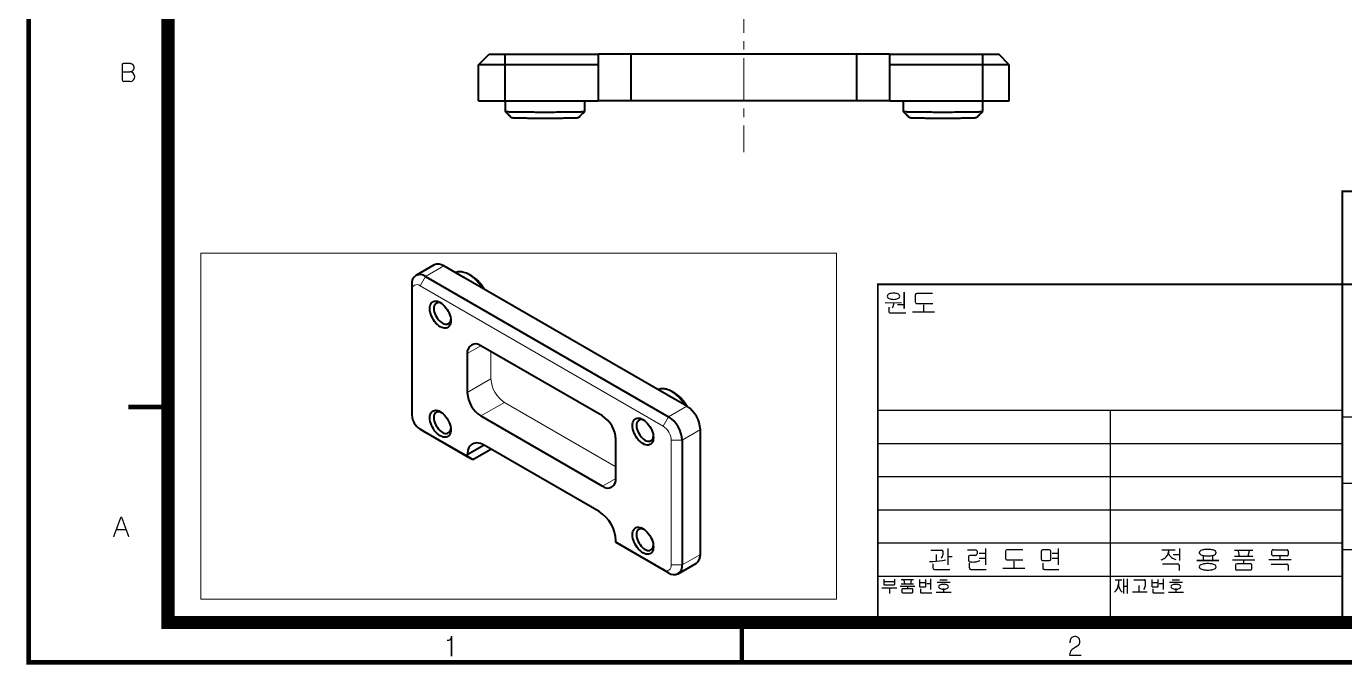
# Model space of a CAD drawing. Header units: millimetres. Extents: x 20 to 420, y 20 to 297.
# Drawn here: x 19.6 to 218.4, y 19.6 to 115.9 of the extents above; entities that cross this region are included whole.
import ezdxf

# ---------------------------------------------------------------- set-up
doc = ezdxf.new("R2010")
doc.units = ezdxf.units.MM
doc.linetypes.add('CENTERX2', pattern=[20.32, 12.7, -2.54, 2.54, -2.54])
doc.layers.get('0').update_dxf_attribs({"color": 6})
doc.layers.add('0 @ 1', color=6, linetype='Continuous')
for name, color, linetype, lineweight in [('CENTER', 1, 'CENTERX2', 9), ('DIM', 2, 'Continuous', 9), ('HIDDEN', 252, 'Continuous', 13), ('OUTLINE', 3, 'Continuous', 40)]:
    doc.layers.add(name, color=color, linetype=linetype, lineweight=lineweight)

# ---------------------------------------------------------------- blocks, each defined once
blk = doc.blocks.new('A-3_규격도면_동인광학')
for p, q in [((14.1, 89.02), (15.24, 89.02)), ((15.31, 87.56), (14.35, 87.56)), ((15.24, 89.02), (15.26, 89.02)), ((131.98, 53.34), (131.98, 55.81)), ((131.98, 55.81), (131.98, 53.34)), ((129.11, 54.2), (131.59, 54.27)), ((130.36, 54.23), (130.37, 53.91)), ((131.98, 53.87), (130.96, 53.87)), ((133.64, 55.39), (133.64, 54.33)), ((136.23, 55.6), (133.86, 55.6)), ((133.89, 54.1), (136.27, 54.1)), ((134.88, 53.9), (134.88, 52.86)), ((129.66, 53.56), (129.66, 52.9)), ((129.87, 52.68), (132.24, 52.68)), ((133.22, 52.86), (136.55, 52.86)), ((128, 38), (198, 38)), ((163, 38), (163, 7)), ((198, 37), (253, 37)), ((128, 33), (198, 33)), ((128, 28), (198, 28)), ((198, 27), (253, 27)), ((128, 23), (198, 23)), ((13.21, 20.04), (14.68, 20.04)), ((128, 18), (198, 18)), ((135.98, 16.93), (137.61, 16.93)), ((136.81, 16.25), (136.81, 15.24)), ((138.54, 17.16), (138.54, 14.69)), ((141.51, 16.95), (142.68, 16.95)), ((141.65, 15.95), (141.65, 15.38)), ((142.72, 16.12), (141.88, 16.12)), ((142.95, 16.76), (142.95, 16.34)), ((143.29, 16.45), (144.21, 16.45)), ((144.21, 17.16), (144.21, 14.72)), ((147.25, 16.73), (147.25, 15.67)), ((149.84, 16.94), (147.47, 16.94)), ((152.64, 16.75), (152.64, 15.56)), ((153.9, 16.94), (152.85, 16.94)), ((154.09, 15.56), (154.09, 16.72)), ((154.26, 16.45), (155.19, 16.45)), ((155.19, 17.16), (155.19, 14.72)), ((170.79, 16.97), (172.81, 16.97)), ((171.8, 16.97), (171.8, 16.65)), ((172.54, 16.26), (173.45, 16.26)), ((173.45, 17.17), (173.45, 15.35)), ((177.03, 16.01), (177.03, 15.35)), ((178.44, 16.02), (178.44, 15.35)), ((181.75, 16.92), (184.53, 16.92)), ((181.75, 15.98), (184.53, 15.98)), ((182.3, 16.77), (182.47, 15.98)), ((183.97, 16.75), (183.79, 15.98)), ((187.39, 16.22), (187.39, 16.83)), ((189.68, 16.07), (187.58, 16.07)), ((187.63, 16.98), (189.68, 16.98)), ((188.63, 15.48), (188.63, 16.07)), ((189.86, 16.77), (189.86, 16.22)), ((198, 17), (253, 17)), ((135.78, 15.21), (136.3, 15.22)), ((136.3, 14.87), (136.3, 14.23)), ((136.56, 14.01), (138.83, 14.01)), ((139.19, 15.89), (138.54, 15.89)), ((141.79, 14.95), (141.79, 14.23)), ((141.83, 15.14), (142.16, 15.13)), ((142.04, 14.01), (144.32, 14.01)), ((143.29, 15.71), (144.21, 15.71)), ((146.83, 14.2), (150.16, 14.2)), ((147.5, 15.44), (149.88, 15.44)), ((148.49, 15.23), (148.49, 14.2)), ((152.84, 15.37), (153.88, 15.37)), ((152.86, 14.95), (152.86, 14.23)), ((153.11, 14.01), (155.29, 14.01)), ((154.27, 15.71), (155.19, 15.71)), ((170.89, 14.83), (173.22, 14.83)), ((173.42, 14.6), (173.42, 13.84)), ((179.41, 15.35), (176.07, 15.35)), ((176.07, 15.35), (179.41, 15.35)), ((181.47, 15.45), (184.82, 15.45)), ((181.9, 14.7), (181.9, 14.1)), ((184.19, 14.86), (182.09, 14.86)), ((182.14, 13.95), (184.19, 13.95)), ((183.13, 15.45), (183.13, 14.86)), ((184.37, 14.15), (184.37, 14.7)), ((186.96, 15.48), (190.31, 15.48)), ((187.31, 14.81), (189.64, 14.81)), ((189.85, 14.59), (189.85, 13.83)), ((128, 13), (198, 13)), ((128.91, 12.54), (128.91, 11.79)), ((128.91, 12.2), (130.56, 12.2)), ((130.56, 11.82), (130.56, 12.54)), ((131.53, 12.47), (133.39, 12.47)), ((131.9, 12.37), (132.02, 11.84)), ((133.02, 12.36), (132.9, 11.84)), ((134.27, 12.51), (134.27, 11.49)), ((134.27, 12.05), (135.24, 12.05)), ((135.24, 11.52), (135.24, 12.51)), ((135.96, 12.58), (135.96, 10.96)), ((136.95, 12.09), (138.89, 12.09)), ((137.37, 12.45), (138.47, 12.45)), ((163.75, 12.44), (164.78, 12.44)), ((164.26, 12.44), (164.26, 11.82)), ((165.05, 12.59), (165.05, 10.36)), ((165.59, 12.59), (165.59, 10.36)), ((166.58, 12.46), (168.15, 12.46)), ((168.32, 12.3), (168.32, 11.6)), ((169.29, 12.51), (169.29, 11.49)), ((169.29, 12.05), (170.27, 12.05)), ((170.27, 11.52), (170.27, 12.51)), ((170.99, 12.58), (170.99, 10.96)), ((171.97, 12.09), (173.91, 12.09)), ((172.39, 12.45), (173.49, 12.45)), ((128.62, 11.22), (130.85, 11.22)), ((129.05, 11.66), (130.43, 11.66)), ((129.74, 11.22), (129.74, 10.37)), ((131.35, 11.49), (133.58, 11.49)), ((131.53, 11.84), (133.39, 11.84)), ((131.64, 10.99), (131.64, 10.59)), ((133.17, 11.09), (131.76, 11.09)), ((131.8, 10.49), (133.17, 10.49)), ((132.46, 11.49), (132.46, 11.09)), ((133.29, 10.62), (133.29, 10.99)), ((134.4, 11.37), (135.13, 11.37)), ((134.41, 11.1), (134.41, 10.59)), ((134.54, 10.49), (136.13, 10.49)), ((135.37, 11.87), (135.96, 11.87)), ((136.81, 10.6), (139.03, 10.6)), ((137.82, 11.76), (137.91, 11.76)), ((137.91, 11.04), (137.82, 11.04)), ((137.91, 11.76), (138, 11.76)), ((138, 11.04), (137.91, 11.04)), ((137.91, 11.04), (137.91, 10.6)), ((165.05, 11.47), (165.59, 11.47)), ((166.39, 10.63), (168.62, 10.63)), ((167.34, 11.59), (167.34, 10.63)), ((169.42, 11.37), (170.15, 11.37)), ((169.43, 11.1), (169.43, 10.59)), ((169.56, 10.49), (171.15, 10.49)), ((170.39, 11.87), (170.99, 11.87)), ((171.83, 10.6), (174.06, 10.6)), ((172.84, 11.76), (172.93, 11.76)), ((172.93, 11.04), (172.84, 11.04)), ((172.93, 11.76), (173.03, 11.76)), ((173.03, 11.04), (172.93, 11.04)), ((172.93, 11.04), (172.93, 10.6)), ((63.07, 3.35), (63.32, 3.35)), ((63.73, 0.91), (63.73, 3.96)), ((63.73, 3.96), (63.73, 0.91)), ((156.98, 2.93), (156.98, 3.2)), ((157.84, 2.3), (157.74, 2.24)), ((158.18, 2.54), (157.84, 2.3)), ((158.26, 2.6), (158.18, 2.54)), ((156.9, 1.07), (158.65, 1.07))]:
    blk.add_line(p, q)
for points, const_width in [([(0, 0), (0, 277), (400, 277), (400, 0)], 0.7), ([(21, 6), (21, 271), (394, 271), (394, 6)], 2)]:
    blk.add_lwpolyline(points, close=True, dxfattribs=dict(const_width=const_width))
at = {"const_width": 0.2}
for points in [[(14.1, 87.81), (14.1, 90.08, -0.443983), (14.33, 90.29), (15.24, 90.29, -1), (15.24, 89.02), (14.1, 89.02)], [(12.79, 18.9), (13.87, 21.81, -0.756384), (14.04, 21.8), (15.09, 18.92)]]:
    blk.add_lwpolyline(points, format="xyb", dxfattribs=at)
for points, const_width in [([(198, 7), (198, 71), (393, 71)], 0.3), ([(128, 7), (128, 57), (393, 57)], 0.3), ([(15, 38.5), (21.67, 38.5)], 0.7), ([(107.5, 0), (107.5, 6.67)], 0.7)]:
    blk.add_lwpolyline(points, dxfattribs=dict(const_width=const_width))
for centre, radius, start, end in [((14.35, 87.81), 0.249, 181.3239, 270), ((15.26, 88.29), 0.727, 273.6048, 90), ((130.37, 53.68), 1.97, 90, 109.7033), ((130.37, 53.68), 1.97, 70.2967, 90), ((129.85, 55.13), 0.429, 109.7033, 172.0326), ((129.85, 55.24), 0.429, 187.9674, 250.2967), ((130.37, 56.69), 1.97, 250.2967, 270), ((129.76, 53.89), 0.602, 313.5964, 1.5108), ((130.37, 56.69), 1.97, 270, 289.7033), ((130.89, 55.13), 0.429, 7.9674, 70.2967), ((130.89, 55.24), 0.429, 289.7033, 352.0326), ((133.86, 55.39), 0.217, 90, 179.9617), ((133.87, 54.33), 0.23, 180, 273.1332), ((129.87, 52.9), 0.216, 180, 270.036), ((136.77, 16.42), 1.07, 316.4472, 354.1416), ((137.61, 16.7), 0.224, 5.8584, 90), ((135.83, 16.52), 2.01, 354.1416, 5.8584), ((141.88, 15.88), 0.243, 90, 162.7327), ((142.68, 16.66), 0.29, 19.9366, 90), ((142.73, 16.34), 0.223, 268.9289, 0), ((147.47, 16.73), 0.217, 90, 179.9617), ((152.85, 16.73), 0.211, 90, 174.1511), ((153.87, 16.72), 0.223, 0, 81.4867), ((170.48, 16.85), 1.37, 306.2125, 332.5484), ((170.87, 16.65), 0.93, 332.5484, 0), ((172.71, 16.65), 0.912, 180, 209.5054), ((172.86, 16.73), 1.08, 209.5054, 237.9626), ((176.82, 16.5), 0.362, 130.787, 175.4096), ((176.82, 16.56), 0.362, 184.5904, 229.213), ((176.99, 16.31), 0.62, 105.5854, 130.787), ((176.99, 16.76), 0.62, 229.213, 254.4146), ((177.63, 14.03), 2.98, 94.5784, 105.5854), ((177.63, 19.03), 2.98, 254.4146, 265.4216), ((177.73, 12.69), 4.33, 90, 94.5784), ((177.73, 20.38), 4.33, 265.4216, 270), ((177.73, 12.69), 4.33, 85.4216, 90), ((177.73, 20.38), 4.33, 270, 274.5784), ((177.84, 14.03), 2.98, 74.4146, 85.4216), ((177.84, 19.03), 2.98, 274.5784, 285.5854), ((178.48, 16.31), 0.62, 49.213, 74.4146), ((178.48, 16.76), 0.62, 285.5854, 310.787), ((178.64, 16.5), 0.362, 4.5904, 49.213), ((178.64, 16.56), 0.362, 310.787, 355.4096), ((187.56, 16.83), 0.163, 63.6984, 180), ((187.58, 16.26), 0.187, 190.8165, 270), ((189.68, 16.8), 0.179, 352.4097, 90), ((189.71, 16.22), 0.154, 261.1653, 0), ((136.15, 25.5), 10.28, 270.7952, 281.7846), ((136.52, 14.23), 0.218, 180, 278.834), ((141.89, 15.38), 0.247, 180, 255.9206), ((142.01, 14.23), 0.218, 180, 278.834), ((142.27, 17.94), 2.82, 267.8535, 294.1102), ((147.48, 15.67), 0.23, 180, 273.1332), ((152.83, 15.56), 0.198, 180, 272.2398), ((153.08, 14.23), 0.218, 180, 278.834), ((153.88, 15.58), 0.214, 270, 355.6406), ((170.17, 17.28), 1.89, 285.8538, 306.2125), ((174.78, 19.8), 4.7, 237.9626, 246.4471), ((173.22, 14.62), 0.204, 354.4055, 90), ((176.82, 14.36), 0.362, 130.787, 175.4096), ((176.82, 14.42), 0.362, 184.5904, 229.213), ((176.99, 14.17), 0.62, 105.5854, 130.787), ((176.99, 14.62), 0.62, 229.213, 254.4146), ((177.63, 11.89), 2.98, 94.5784, 105.5854), ((177.63, 16.89), 2.98, 254.4146, 265.4216), ((177.73, 10.55), 4.33, 90, 94.5784), ((177.73, 18.24), 4.33, 265.4216, 270), ((177.73, 10.55), 4.33, 85.4216, 90), ((177.73, 18.24), 4.33, 270, 274.5784), ((177.84, 11.89), 2.98, 74.4146, 85.4216), ((177.84, 16.89), 2.98, 274.5784, 285.5854), ((178.48, 14.17), 0.62, 49.213, 74.4146), ((178.48, 14.62), 0.62, 285.5854, 310.787), ((178.64, 14.36), 0.362, 4.5904, 49.213), ((178.64, 14.42), 0.362, 310.787, 355.4096), ((182.09, 14.67), 0.187, 90, 169.1835), ((182.07, 14.1), 0.163, 180, 296.3016), ((184.22, 14.7), 0.154, 0, 98.8347), ((184.19, 14.13), 0.179, 270, 7.5903), ((189.64, 14.61), 0.204, 354.4055, 90), ((168.15, 12.28), 0.178, 4.5, 90), ((129.04, 11.79), 0.131, 180, 274.282), ((130.43, 11.79), 0.133, 270, 11.7778), ((131.76, 10.97), 0.125, 90, 169.1835), ((131.75, 10.59), 0.108, 180, 296.3016), ((133.18, 10.99), 0.103, 0, 98.8347), ((133.17, 10.61), 0.119, 270, 7.5903), ((134.39, 11.49), 0.12, 180, 277.6654), ((134.52, 10.59), 0.105, 180, 284.5405), ((135.13, 11.5), 0.121, 270, 11.0214), ((137.46, 11.37), 0.306, 117.2376, 174.097), ((137.46, 11.43), 0.306, 185.903, 242.7624), ((137.82, 10.66), 1.1, 90, 117.2376), ((137.82, 12.14), 1.1, 242.7624, 270), ((138, 10.66), 1.1, 62.7624, 90), ((138, 12.14), 1.1, 270, 297.2376), ((138.37, 11.37), 0.306, 5.903, 62.7624), ((138.37, 11.43), 0.306, 297.2376, 354.097), ((162.62, 11.82), 1.64, 310.6997, 0), ((165.87, 11.82), 1.61, 180, 230.1829), ((167.35, 11.6), 0.979, 320.2059, 0), ((169.41, 11.49), 0.12, 180, 277.6654), ((169.54, 10.59), 0.105, 180, 284.5405), ((170.15, 11.5), 0.121, 270, 11.0214), ((172.48, 11.37), 0.306, 117.2376, 174.097), ((172.48, 11.43), 0.306, 185.903, 242.7624), ((172.84, 10.66), 1.1, 90, 117.2376), ((172.84, 12.14), 1.1, 242.7624, 270), ((173.03, 10.66), 1.1, 62.7624, 90), ((173.03, 12.14), 1.1, 270, 297.2376), ((173.39, 11.37), 0.306, 5.903, 62.7624), ((173.39, 11.43), 0.306, 297.2376, 354.097), ((63.32, 3.77), 0.418, 270, 351.8564), ((157.65, 3.2), 0.675, 135.3614, 180), ((157.57, 3.28), 0.56, 116.1126, 135.3614), ((159.75, -0.98), 3.8, 121.9901, 132.8749), ((157.74, 2.93), 0.951, 75.511, 116.1126), ((157.84, 3.3), 0.566, 52.7857, 75.511), ((157.74, 3.16), 0.74, 352.4081, 52.7857), ((157.61, 3.18), 0.862, 318.1085, 352.4081), ((158.42, 1.02), 1.52, 161.3803, 178.4124), ((157.65, 1.28), 0.705, 132.8749, 161.3803)]:
    blk.add_arc(centre, radius, start, end)

msp = doc.modelspace()

# ---------------------------------------------------------------- linework, layer by layer
at = {"layer": 'CENTER', "ltscale": 0.5}
msp.add_line((127.82, 212.694), (127.82, 96.932), dxfattribs=at)
at = {"layer": 'DIM', "ltscale": 0.5}
msp.add_lwpolyline([(45.969, 81.707), (141.78, 81.707), (141.78, 29.52), (45.969, 29.52)], close=True, dxfattribs=at)
at = {"layer": 'HIDDEN'}
for p, q in [((82.557, 79.77), (79.807, 78.183)), ((79.807, 78.183), (78.993, 76.772)), ((115.649, 55.611), (78.993, 76.772)), ((88.157, 67.719), (86.12, 66.543)), ((89.684, 66.838), (89.684, 62.722)), ((89.684, 62.722), (86.12, 60.664)), ((91.721, 59.194), (88.157, 57.137)), ((91.721, 59.194), (108.521, 49.495)), ((119.213, 58.609), (116.464, 57.022)), ((116.464, 57.022), (115.649, 55.611)), ((121.249, 55.082), (118.5, 53.495)), ((118.5, 53.495), (116.871, 53.495)), ((116.871, 34.682), (116.871, 53.495)), ((108.521, 47.732), (106.485, 46.556)), ((121.249, 36.269), (118.5, 34.682)), ((118.5, 34.682), (116.871, 34.682))]:
    msp.add_line(p, q, dxfattribs=at)
for centre, radius, start, end in [((78.519, 76.181), 0.757, 51.32581, 188.68494), ((94.106, 62.923), 4.426, 182.60548, 237.39452), ((114.229, 53.38), 2.644, 2.4763, 57.5237), ((116.122, 34.567), 0.757, 231.32581, 8.68494)]:
    msp.add_arc(centre, radius, start, end, dxfattribs=at)
at = {"layer": 'OUTLINE'}
for p, q in [((87.82, 110.06), (89.42, 111.66)), ((89.42, 111.66), (91.82, 111.66)), ((91.82, 110.06), (91.82, 111.66)), ((91.82, 111.66), (105.82, 111.66)), ((105.82, 111.66), (105.82, 110.06)), ((110.82, 111.66), (105.82, 111.66)), ((110.82, 104.66), (110.82, 111.66)), ((144.82, 111.66), (110.82, 111.66)), ((144.82, 104.66), (144.82, 111.66)), ((149.82, 111.66), (144.82, 111.66)), ((149.82, 111.66), (163.82, 111.66)), ((149.82, 110.06), (149.82, 111.66)), ((163.82, 110.06), (163.82, 111.66)), ((163.82, 111.66), (166.22, 111.66)), ((167.82, 110.06), (166.22, 111.66)), ((87.82, 104.66), (87.82, 110.06)), ((91.82, 110.06), (87.82, 110.06)), ((91.82, 104.66), (91.82, 110.06)), ((105.82, 110.06), (91.82, 110.06)), ((105.82, 110.06), (105.82, 104.66)), ((149.82, 104.66), (149.82, 110.06)), ((163.82, 110.06), (149.82, 110.06)), ((163.82, 104.66), (163.82, 110.06)), ((167.82, 110.06), (163.82, 110.06)), ((167.82, 104.66), (167.82, 110.06)), ((87.82, 104.66), (91.82, 104.66)), ((91.82, 104.66), (91.82, 103.051)), ((91.82, 104.66), (105.82, 104.66)), ((103.82, 103.051), (103.82, 104.66)), ((110.82, 104.66), (105.82, 104.66)), ((144.82, 104.66), (110.82, 104.66)), ((149.82, 104.66), (144.82, 104.66)), ((149.82, 104.66), (163.82, 104.66)), ((151.82, 104.66), (151.82, 103.051)), ((163.82, 103.051), (163.82, 104.66)), ((163.82, 104.66), (167.82, 104.66)), ((81.117, 79.913), (78.367, 78.326)), ((85.611, 78.007), (82.557, 79.77)), ((79.807, 78.183), (116.464, 57.022)), ((116.158, 60.372), (85.611, 78.007)), ((86.88, 78.169), (86.388, 78.453)), ((77.771, 77.007), (77.771, 76.067)), ((77.771, 76.067), (77.771, 57.254)), ((106.485, 57.139), (88.157, 67.719)), ((86.12, 66.543), (86.12, 60.664)), ((119.213, 58.609), (116.158, 60.372)), ((117.427, 60.534), (116.935, 60.818)), ((88.157, 57.137), (106.485, 46.556)), ((78.993, 55.137), (86.12, 51.023)), ((79.807, 54.667), (78.993, 55.137)), ((86.935, 50.552), (79.807, 54.667)), ((121.249, 36.269), (121.249, 55.082)), ((88.666, 52.727), (86.12, 51.258)), ((86.935, 50.552), (89.684, 52.139)), ((105.976, 42.735), (88.666, 52.728)), ((89.684, 52.14), (89.684, 52.139)), ((108.521, 47.732), (108.521, 53.611)), ((118.5, 53.495), (118.5, 34.682)), ((86.12, 51.258), (86.12, 51.023)), ((86.12, 51.023), (86.935, 50.552)), ((108.521, 38.091), (108.521, 38.326)), ((108.521, 38.091), (115.649, 33.976)), ((109.336, 37.62), (108.521, 38.091)), ((116.464, 33.506), (109.336, 37.62)), ((116.464, 33.506), (115.649, 33.976)), ((117.904, 33.363), (120.653, 34.95))]:
    msp.add_line(p, q, dxfattribs=at)
at = {"layer": 'OUTLINE', "flags": 128}
for points in [[(83.626, 71.511), (83.61, 71.261), (83.562, 71.034), (83.483, 70.836), (83.375, 70.67), (83.24, 70.54), (83.081, 70.448), (82.901, 70.396), (82.703, 70.386), (82.492, 70.417), (82.272, 70.488), (82.047, 70.6), (81.823, 70.748), (81.603, 70.93), (81.392, 71.143), (81.194, 71.381), (81.014, 71.641), (80.855, 71.917), (80.72, 72.203), (80.612, 72.494), (80.533, 72.783), (80.485, 73.065), (80.469, 73.333), (80.485, 73.583), (80.533, 73.81), (80.612, 74.008), (80.72, 74.174), (80.855, 74.304), (81.014, 74.396), (81.194, 74.448), (81.392, 74.458), (81.603, 74.427), (81.823, 74.356), (82.047, 74.245), (82.272, 74.096), (82.492, 73.914), (82.703, 73.701), (82.901, 73.463), (83.081, 73.203), (83.24, 72.927), (83.375, 72.641), (83.483, 72.35), (83.562, 72.061), (83.61, 71.78), (83.626, 71.511)], [(82.209, 74.142), (82.154, 74.165), (81.96, 74.223), (81.775, 74.242), (81.605, 74.219), (81.453, 74.157), (81.323, 74.057), (81.219, 73.92), (81.142, 73.751), (81.096, 73.554), (81.08, 73.333), (81.096, 73.094), (81.142, 72.843), (81.219, 72.586), (81.323, 72.329), (81.453, 72.079), (81.605, 71.841), (81.775, 71.622), (81.96, 71.428), (82.154, 71.262), (82.353, 71.129), (82.552, 71.032), (82.746, 70.974), (82.931, 70.955), (83.101, 70.977), (83.253, 71.04), (83.383, 71.14), (83.487, 71.276), (83.563, 71.445), (83.61, 71.643), (83.617, 71.702)], [(83.626, 55.049), (83.61, 54.799), (83.562, 54.573), (83.483, 54.375), (83.375, 54.209), (83.24, 54.079), (83.081, 53.987), (82.901, 53.935), (82.703, 53.924), (82.492, 53.955), (82.272, 54.027), (82.047, 54.138), (81.823, 54.286), (81.603, 54.469), (81.392, 54.681), (81.194, 54.92), (81.014, 55.18), (80.855, 55.456), (80.72, 55.742), (80.612, 56.032), (80.533, 56.321), (80.485, 56.603), (80.469, 56.872), (80.485, 57.122), (80.533, 57.348), (80.612, 57.546), (80.72, 57.712), (80.855, 57.843), (81.014, 57.935), (81.194, 57.986), (81.392, 57.997), (81.603, 57.966), (81.823, 57.894), (82.047, 57.783), (82.272, 57.635), (82.492, 57.453), (82.703, 57.24), (82.901, 57.001), (83.081, 56.741), (83.24, 56.466), (83.375, 56.179), (83.483, 55.889), (83.562, 55.6), (83.61, 55.318), (83.626, 55.049)], [(82.209, 57.681), (82.154, 57.704), (81.96, 57.762), (81.775, 57.78), (81.605, 57.758), (81.453, 57.696), (81.323, 57.595), (81.219, 57.459), (81.142, 57.29), (81.096, 57.093), (81.08, 56.872), (81.096, 56.633), (81.142, 56.382), (81.219, 56.124), (81.323, 55.867), (81.453, 55.617), (81.605, 55.38), (81.775, 55.161), (81.96, 54.966), (82.154, 54.8), (82.353, 54.667), (82.552, 54.57), (82.746, 54.512), (82.931, 54.494), (83.101, 54.516), (83.253, 54.578), (83.383, 54.679), (83.487, 54.815), (83.563, 54.984), (83.61, 55.181), (83.617, 55.24)], [(114.173, 53.877), (114.157, 53.626), (114.109, 53.4), (114.03, 53.202), (113.922, 53.036), (113.787, 52.906), (113.628, 52.814), (113.448, 52.762), (113.25, 52.751), (113.039, 52.782), (112.819, 52.854), (112.594, 52.965), (112.37, 53.113), (112.15, 53.296), (111.939, 53.508), (111.741, 53.747), (111.561, 54.007), (111.402, 54.283), (111.267, 54.569), (111.159, 54.859), (111.08, 55.148), (111.032, 55.43), (111.016, 55.699), (111.032, 55.949), (111.08, 56.175), (111.159, 56.374), (111.267, 56.539), (111.402, 56.67), (111.561, 56.762), (111.741, 56.813), (111.939, 56.824), (112.15, 56.793), (112.37, 56.721), (112.594, 56.61), (112.819, 56.462), (113.039, 56.28), (113.25, 56.067), (113.448, 55.828), (113.628, 55.568), (113.787, 55.293), (113.922, 55.006), (114.03, 54.716), (114.109, 54.427), (114.157, 54.145), (114.173, 53.877)], [(112.756, 56.508), (112.701, 56.531), (112.507, 56.589), (112.322, 56.607), (112.152, 56.585), (112, 56.523), (111.87, 56.422), (111.766, 56.286), (111.689, 56.117), (111.643, 55.92), (111.627, 55.699), (111.643, 55.46), (111.689, 55.209), (111.766, 54.951), (111.87, 54.695), (112, 54.444), (112.152, 54.207), (112.322, 53.988), (112.507, 53.793), (112.701, 53.627), (112.9, 53.494), (113.099, 53.397), (113.293, 53.339), (113.478, 53.321), (113.648, 53.343), (113.8, 53.405), (113.93, 53.506), (114.034, 53.642), (114.11, 53.811), (114.157, 54.008), (114.164, 54.067)], [(88.666, 52.728), (88.381, 52.874), (88.099, 52.981), (87.825, 53.048), (87.561, 53.074), (87.312, 53.059), (87.079, 53.003), (86.866, 52.906), (86.676, 52.77), (86.511, 52.596), (86.372, 52.388), (86.263, 52.146), (86.184, 51.875), (86.136, 51.578), (86.12, 51.258)], [(114.173, 37.415), (114.157, 37.165), (114.109, 36.939), (114.03, 36.74), (113.922, 36.574), (113.787, 36.444), (113.628, 36.352), (113.448, 36.3), (113.25, 36.29), (113.039, 36.321), (112.819, 36.393), (112.594, 36.504), (112.37, 36.652), (112.15, 36.834), (111.939, 37.047), (111.741, 37.286), (111.561, 37.545), (111.402, 37.821), (111.267, 38.107), (111.159, 38.398), (111.08, 38.687), (111.032, 38.969), (111.016, 39.237), (111.032, 39.487), (111.08, 39.714), (111.159, 39.912), (111.267, 40.078), (111.402, 40.208), (111.561, 40.3), (111.741, 40.352), (111.939, 40.362), (112.15, 40.332), (112.37, 40.26), (112.594, 40.149), (112.819, 40), (113.039, 39.818), (113.25, 39.606), (113.448, 39.367), (113.628, 39.107), (113.787, 38.831), (113.922, 38.545), (114.03, 38.255), (114.109, 37.965), (114.157, 37.684), (114.173, 37.415)], [(112.756, 40.046), (112.701, 40.069), (112.507, 40.127), (112.322, 40.146), (112.152, 40.123), (112, 40.061), (111.87, 39.961), (111.766, 39.824), (111.689, 39.656), (111.643, 39.458), (111.627, 39.237), (111.643, 38.998), (111.689, 38.747), (111.766, 38.49), (111.87, 38.233), (112, 37.983), (112.152, 37.745), (112.322, 37.527), (112.507, 37.332), (112.701, 37.166), (112.9, 37.033), (113.099, 36.936), (113.293, 36.878), (113.478, 36.859), (113.648, 36.882), (113.8, 36.944), (113.93, 37.044), (114.034, 37.181), (114.11, 37.35), (114.157, 37.547), (114.164, 37.606)]]:
    msp.add_lwpolyline(points, dxfattribs=at)
at = {"layer": 'OUTLINE'}
for centre, radius, start, end in [((81.712, 78.585), 1.455, 54.53278, 114.15676), ((79.012, 77.209), 1.258, 50.79671, 189.21404), ((87.362, 66.745), 1.258, 50.79671, 189.21404), ((90.542, 60.865), 4.426, 182.60548, 237.39452), ((116.828, 54.881), 4.426, 2.60548, 57.39452), ((80.412, 57.368), 2.644, 182.4763, 237.5237), ((104.1, 53.41), 4.426, 2.60548, 57.39452), ((114.079, 53.293), 4.426, 2.60548, 57.39452), ((107.28, 47.531), 1.258, 230.79671, 9.21404), ((103.022, 38.09), 5.504, 2.45345, 57.54655), ((119.801, 36.13), 1.455, 305.84152, 5.47066), ((117.259, 34.48), 1.258, 230.79671, 9.21404)]:
    msp.add_arc(centre, radius, start, end, dxfattribs=at)
for points, knots in [([(91.82, 103.051), (91.822, 103.049), (91.826, 103.046), (91.855, 103.041), (91.892, 103.037), (91.957, 103.032), (92.072, 103.025), (92.345, 103.014), (92.81, 103.002), (93.812, 102.984), (95.464, 102.968), (97.82, 102.961), (100.175, 102.968), (101.827, 102.984), (102.829, 103.002), (103.294, 103.014), (103.568, 103.025), (103.704, 103.033), (103.8, 103.042), (103.812, 103.048), (103.82, 103.051)], [0, 0, 0, 0, 0.0195903, 0.0365752, 0.0509546, 0.0627282, 0.0957713, 0.1254374, 0.1911326, 0.2507007, 0.3753572, 0.5000102, 0.6246631, 0.7493197, 0.8088827, 0.874583, 0.9042439, 0.9372922, 0.9634362, 1, 1, 1, 1]), ([(91.82, 103.05), (91.984, 102.889), (92.312, 102.567), (92.64, 102.245), (92.803, 102.084)], [0, 0, 0, 0, 0.4999967, 1, 1, 1, 1]), ([(102.828, 102.084), (102.81, 102.079), (102.774, 102.068), (102.482, 102.052), (102.019, 102.036), (101.39, 102.023), (100.625, 102.012), (99.752, 102.004), (98.805, 101.999), (97.82, 101.997), (96.835, 101.999), (95.887, 102.004), (95.014, 102.012), (94.249, 102.023), (93.621, 102.036), (93.158, 102.052), (92.866, 102.068), (92.829, 102.079), (92.811, 102.084)], [0, 0, 0, 0, 0.0574775, 0.12069968, 0.18392053, 0.24713964, 0.31035688, 0.37357238, 0.43678655, 0.5, 0.56321345, 0.62642762, 0.68964312, 0.75286036, 0.81607947, 0.87930032, 0.9425225, 1, 1, 1, 1]), ([(102.836, 102.084), (103, 102.245), (103.327, 102.567), (103.655, 102.889), (103.819, 103.05)], [0, 0, 0, 0, 0.5000033, 1, 1, 1, 1]), ([(151.82, 103.051), (151.822, 103.049), (151.826, 103.046), (151.855, 103.041), (151.892, 103.037), (151.957, 103.032), (152.072, 103.025), (152.345, 103.014), (152.81, 103.002), (153.812, 102.984), (155.464, 102.968), (157.82, 102.961), (160.175, 102.968), (161.827, 102.984), (162.829, 103.002), (163.294, 103.014), (163.568, 103.025), (163.704, 103.033), (163.8, 103.042), (163.812, 103.048), (163.82, 103.051)], [0, 0, 0, 0, 0.0195903, 0.0365752, 0.0509546, 0.0627282, 0.0957713, 0.1254374, 0.1911326, 0.2507007, 0.3753572, 0.5000102, 0.6246631, 0.7493197, 0.8088827, 0.874583, 0.9042439, 0.9372922, 0.9634362, 1, 1, 1, 1]), ([(151.82, 103.05), (151.984, 102.889), (152.312, 102.567), (152.64, 102.245), (152.803, 102.084)], [0, 0, 0, 0, 0.4999967, 1, 1, 1, 1]), ([(162.828, 102.084), (162.81, 102.079), (162.774, 102.068), (162.482, 102.052), (162.019, 102.036), (161.39, 102.023), (160.625, 102.012), (159.752, 102.004), (158.805, 101.999), (157.82, 101.997), (156.835, 101.999), (155.887, 102.004), (155.014, 102.012), (154.249, 102.023), (153.621, 102.036), (153.158, 102.052), (152.866, 102.068), (152.829, 102.079), (152.811, 102.084)], [0, 0, 0, 0, 0.0574775, 0.12069968, 0.18392053, 0.24713964, 0.31035688, 0.37357238, 0.43678655, 0.5, 0.56321345, 0.62642762, 0.68964312, 0.75286036, 0.81607947, 0.87930032, 0.9425225, 1, 1, 1, 1]), ([(162.836, 102.084), (163, 102.245), (163.327, 102.567), (163.655, 102.889), (163.819, 103.05)], [0, 0, 0, 0, 0.50000332, 1, 1, 1, 1]), ([(86.386, 78.454), (86.254, 78.525), (85.989, 78.667), (85.597, 78.801), (85.253, 78.867), (84.956, 78.878), (84.703, 78.85), (84.502, 78.802), (84.393, 78.748), (84.358, 78.731)], [0, 0, 0, 0, 0.1771483, 0.3558549, 0.5361204, 0.6657805, 0.7983843, 0.9339318, 1, 1, 1, 1]), ([(88.433, 76.378), (88.372, 76.476), (88.21, 76.735), (87.916, 77.117), (87.497, 77.592), (86.985, 78.07), (86.585, 78.327), (86.386, 78.454)], [0, 0, 0, 0, 0.1103493, 0.2894221, 0.4632757, 0.7333792, 1, 1, 1, 1]), ([(86.878, 78.17), (87.045, 78.062), (87.379, 77.848), (87.866, 77.396), (88.308, 76.867), (88.601, 76.459), (88.719, 76.228), (88.73, 76.206)], [0, 0, 0, 0, 0.2437081, 0.487419, 0.7311351, 0.9748578, 1, 1, 1, 1]), ([(116.933, 60.82), (116.801, 60.89), (116.536, 61.032), (116.144, 61.167), (115.8, 61.233), (115.503, 61.244), (115.25, 61.216), (115.049, 61.168), (114.94, 61.114), (114.905, 61.096)], [0, 0, 0, 0, 0.1771483, 0.3558549, 0.5361204, 0.6657805, 0.7983843, 0.9339318, 1, 1, 1, 1]), ([(118.98, 58.743), (118.919, 58.842), (118.758, 59.1), (118.463, 59.483), (118.044, 59.958), (117.532, 60.436), (117.132, 60.692), (116.933, 60.82)], [0, 0, 0, 0, 0.1103493, 0.2894221, 0.4632757, 0.7333792, 1, 1, 1, 1]), ([(117.425, 60.536), (117.592, 60.428), (117.926, 60.213), (118.413, 59.762), (118.855, 59.232), (119.149, 58.823), (119.268, 58.59), (119.28, 58.567)], [0, 0, 0, 0, 0.2432759, 0.4865545, 0.7298382, 0.9731287, 1, 1, 1, 1])]:
    msp.add_open_spline(points, degree=3, knots=knots, dxfattribs=at)

# ---------------------------------------------------------------- block references
at = {"layer": '0 @ 1'}
msp.add_blockref('A-3_규격도면_동인광학', (20, 20), dxfattribs=at)

doc.saveas('drawing.dxf')
